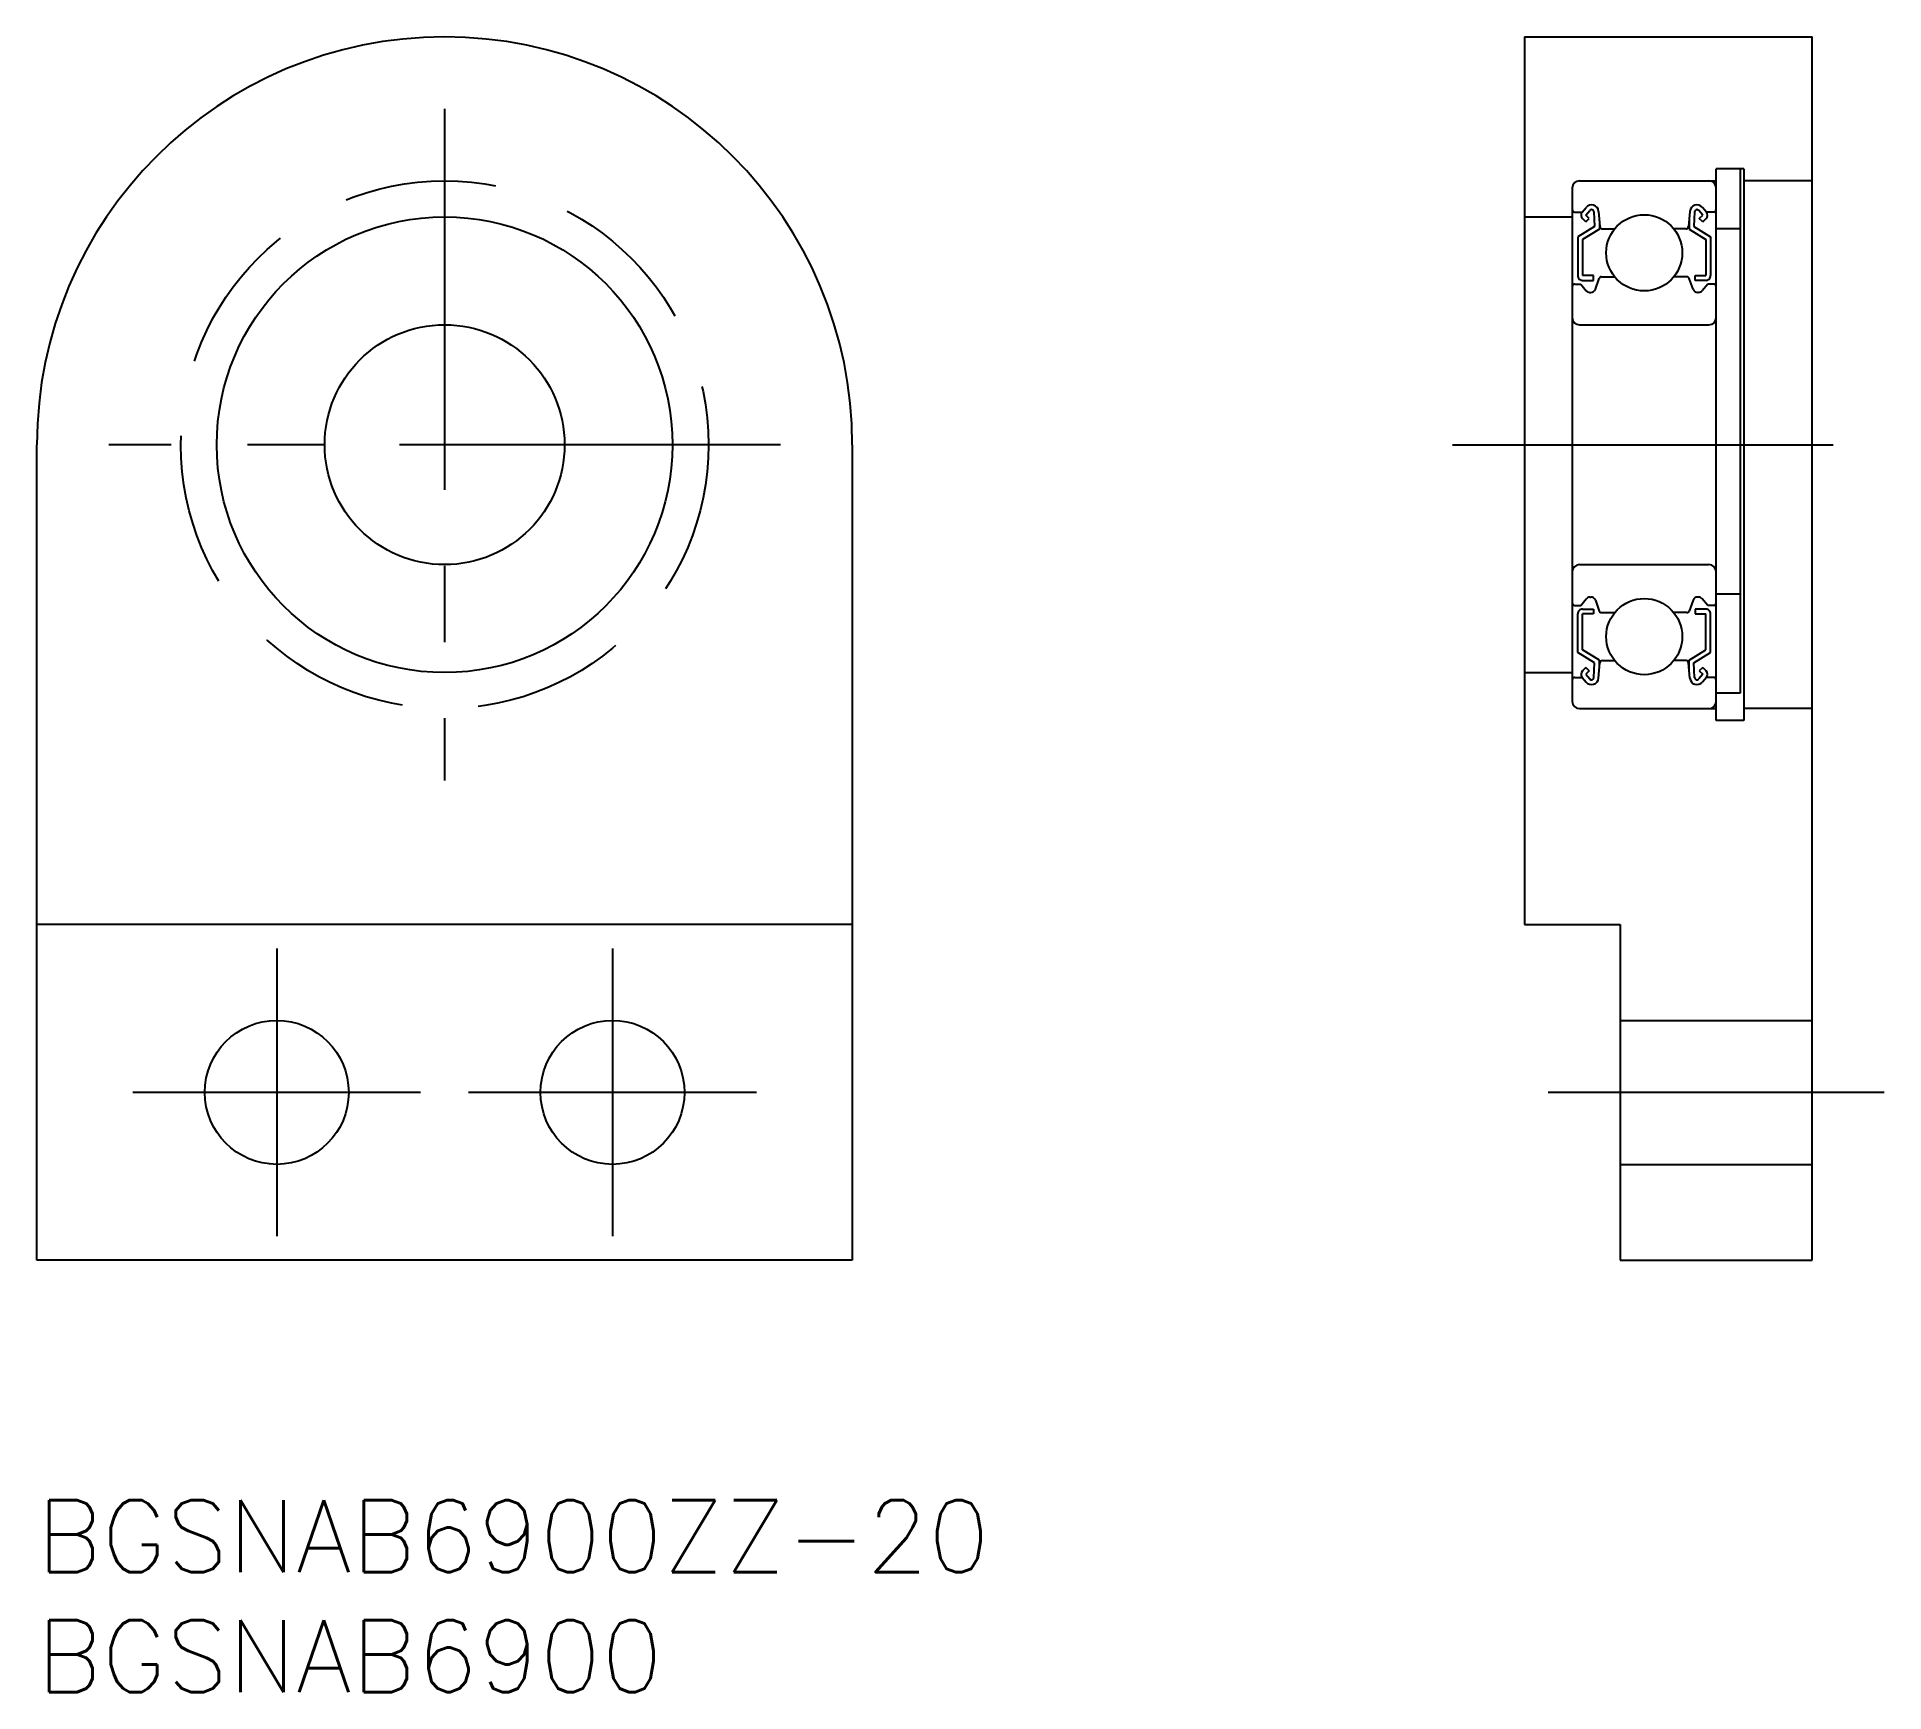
# Model space of a CAD drawing. Extents: x 0 to 77, y -8 to 61.
import ezdxf

# ---------------------------------------------------------------- set-up
doc = ezdxf.new("R2010")
doc.units = 0
doc.header["$LTSCALE"] = 0.5
doc.linetypes.add('CENTER', pattern=[50.8, 31.75, -6.35, 6.35, -6.35])
doc.linetypes.add('DASHED', pattern=[19.05, 12.7, -6.35])
for name, color, linetype in [('MSM_CENTER', 1, 'CENTER'), ('MSM_CONTINUOUS', 7, 'CONTINUOUS'), ('MSM_DASHED', 4, 'DASHED'), ('MSM_PART_NUMBER', 7, 'CONTINUOUS')]:
    doc.layers.add(name, color=color, linetype=linetype)
doc.styles.get("Standard").update_dxf_attribs({"font": 'txt.shx', "height": 3, "bigfont": 'bigfont.shx'})

# ---------------------------------------------------------------- blocks, each defined once
blk = doc.blocks.new('*U4')
at = {"layer": 'MSM_PART_NUMBER'}
blk.add_text('BGSNAB6900ZZ-20', height=3, dxfattribs=at).set_placement((0, -3))
blk = doc.blocks.new('*U5')
at = {"layer": 'MSM_PART_NUMBER'}
blk.add_text('BGSNAB6900', height=3, dxfattribs=at).set_placement((0, -8))

msp = doc.modelspace()

# ---------------------------------------------------------------- linework, layer by layer
at = {"layer": 'MSM_CENTER'}
for p, q in [((17, 58), (17, 30)), ((31, 44), (3, 44)), ((59.024, 44), (77.024, 44)), ((10, 23), (10, 11)), ((24, 23), (24, 11)), ((16, 17), (4, 17)), ((30, 17), (18, 17)), ((77.024, 17), (63.024, 17))]:
    msp.add_line(p, q, dxfattribs=at)
at = {"layer": 'MSM_CONTINUOUS'}
for p, q in [((62.024, 61), (62.024, 24)), ((62.024, 61), (74.024, 61)), ((74.024, 10), (74.024, 61)), ((70.024, 32.5), (70.024, 55.5)), ((71.174, 55.5), (70.024, 55.5)), ((71.024, 55.5), (71.024, 33.644)), ((71.174, 55.5), (71.174, 32.5)), ((64.024, 54.7), (64.024, 33.3)), ((64.324, 55), (70.024, 55)), ((74.024, 55), (71.174, 55)), ((62.024, 53.5), (64.024, 53.5)), ((64.124, 53.7), (64.434, 53.7)), ((64.434, 53.7), (64.596, 53.893)), ((64.587, 53.289), (64.446, 53.43)), ((64.587, 53.571), (64.75, 53.765)), ((64.729, 53.43), (64.587, 53.571)), ((64.587, 53.289), (64.729, 53.43)), ((64.923, 53.71), (64.956, 53.098)), ((65.122, 53.728), (65.177, 53.091)), ((65.156, 53.334), (65.156, 52.987)), ((68.926, 53.728), (68.871, 53.091)), ((68.892, 53.334), (68.892, 52.987)), ((69.125, 53.71), (69.092, 53.098)), ((69.461, 53.571), (69.298, 53.765)), ((69.319, 53.43), (69.461, 53.571)), ((69.461, 53.289), (69.319, 53.43)), ((69.614, 53.7), (69.452, 53.893)), ((69.461, 53.289), (69.602, 53.43)), ((69.924, 53.7), (69.614, 53.7)), ((64.956, 53.098), (64.256, 52.661)), ((64.256, 52.661), (64.256, 51.05)), ((65.156, 52.987), (64.456, 52.55)), ((64.456, 52.55), (64.456, 51.05)), ((65.277, 53), (65.791, 53)), ((68.771, 53), (68.257, 53)), ((68.892, 52.987), (69.592, 52.55)), ((69.092, 53.098), (69.792, 52.661)), ((69.592, 52.55), (69.592, 51.05)), ((69.792, 52.661), (69.792, 51.05)), ((71.024, 53), (70.024, 53)), ((64.906, 51.05), (64.456, 51.05)), ((64.456, 50.85), (64.906, 50.85)), ((64.906, 50.85), (64.906, 51.05)), ((64.985, 50.482), (65.149, 50.934)), ((65.243, 51), (65.791, 51)), ((68.805, 51), (68.257, 51)), ((69.063, 50.482), (68.899, 50.934)), ((69.142, 50.85), (69.142, 51.05)), ((69.142, 51.05), (69.592, 51.05)), ((69.592, 50.85), (69.142, 50.85)), ((64.124, 50.7), (64.374, 50.7)), ((64.374, 50.7), (64.608, 50.421)), ((64.761, 50.35), (64.797, 50.35)), ((69.287, 50.35), (69.251, 50.35)), ((69.674, 50.7), (69.44, 50.421)), ((69.924, 50.7), (69.674, 50.7)), ((64.324, 49), (69.724, 49)), ((0, 10), (0, 44)), ((34, 44), (34, 10)), ((64.324, 39), (69.724, 39)), ((71.024, 37.767), (70.024, 37.767)), ((64.124, 37.3), (64.374, 37.3)), ((64.374, 37.3), (64.608, 37.579)), ((64.456, 37.15), (64.906, 37.15)), ((64.761, 37.65), (64.797, 37.65)), ((64.906, 37.15), (64.906, 36.95)), ((64.985, 37.518), (65.149, 37.066)), ((65.243, 37), (65.791, 37)), ((68.805, 37), (68.257, 37)), ((69.063, 37.518), (68.899, 37.066)), ((69.142, 37.15), (69.142, 36.95)), ((69.592, 37.15), (69.142, 37.15)), ((69.287, 37.65), (69.251, 37.65)), ((69.674, 37.3), (69.44, 37.579)), ((69.924, 37.3), (69.674, 37.3)), ((64.256, 35.339), (64.256, 36.95)), ((64.456, 35.45), (64.456, 36.95)), ((64.906, 36.95), (64.456, 36.95)), ((69.142, 36.95), (69.592, 36.95)), ((69.592, 35.45), (69.592, 36.95)), ((69.792, 35.339), (69.792, 36.95)), ((65.156, 35.013), (64.456, 35.45)), ((68.892, 35.013), (69.592, 35.45)), ((64.956, 34.902), (64.256, 35.339)), ((64.587, 34.711), (64.446, 34.57)), ((64.587, 34.711), (64.729, 34.57)), ((64.923, 34.29), (64.956, 34.902)), ((65.122, 34.272), (65.177, 34.909)), ((65.156, 34.666), (65.156, 35.013)), ((65.277, 35), (65.791, 35)), ((68.771, 35), (68.257, 35)), ((68.926, 34.272), (68.871, 34.909)), ((68.892, 34.666), (68.892, 35.013)), ((69.092, 34.902), (69.792, 35.339)), ((69.125, 34.29), (69.092, 34.902)), ((69.461, 34.711), (69.319, 34.57)), ((69.461, 34.711), (69.602, 34.57)), ((62.024, 34.5), (64.024, 34.5)), ((64.124, 34.3), (64.434, 34.3)), ((64.434, 34.3), (64.596, 34.107)), ((64.729, 34.57), (64.587, 34.429)), ((64.587, 34.429), (64.75, 34.235)), ((69.461, 34.429), (69.298, 34.235)), ((69.319, 34.57), (69.461, 34.429)), ((69.614, 34.3), (69.452, 34.107)), ((69.924, 34.3), (69.614, 34.3)), ((71.024, 33.644), (70.024, 33.644)), ((64.324, 33), (70.024, 33)), ((71.174, 32.5), (70.024, 32.5)), ((74.024, 33), (71.174, 33)), ((34, 24), (0, 24)), ((62.024, 24), (66.024, 24)), ((66.024, 24), (66.024, 10)), ((66.024, 20), (74.024, 20)), ((66.024, 14), (74.024, 14)), ((34, 10), (0, 10)), ((66.024, 10), (74.024, 10))]:
    msp.add_line(p, q, dxfattribs=at)
for centre, radius in [((17, 44), 9.5), ((67.024, 52), 1.587), ((17, 44), 5), ((67.024, 36), 1.587), ((10, 17), 3), ((24, 17), 3)]:
    msp.add_circle(centre, radius, dxfattribs=at)
for centre, radius, start, end in [((17, 44), 17, 0, 180), ((64.324, 54.7), 0.3, 90, 180), ((69.724, 54.7), 0.3, 0, 90), ((64.825, 53.702), 0.298, 5.00354, 140.15449), ((69.223, 53.702), 0.298, 39.84551, 174.99646), ((64.124, 53.8), 0.1, 180.00005, 270.00003), ((64.586, 53.571), 0.199, 139.70868, 225.38903), ((64.826, 53.702), 0.098, 4.54541, 140.18395), ((69.223, 53.702), 0.098, 39.81605, 175.45459), ((69.463, 53.571), 0.199, 314.61097, 40.29132), ((69.924, 53.8), 0.1, 269.99997, 359.99995), ((65.277, 53.1), 0.0996, 184.97066, 270.43018), ((68.772, 53.1), 0.0996, 269.56982, 355.02934), ((64.456, 51.05), 0.2, 179.99308, 270.00695), ((65.243, 50.9), 0.0999, 89.99281, 160.18162), ((68.805, 50.9), 0.0999, 19.81838, 90.00719), ((69.592, 51.05), 0.2, 269.99305, 0.00692), ((64.124, 50.6), 0.1, 90.00978, 179.996), ((64.761, 50.549), 0.199, 220.08651, 270.12599), ((64.797, 50.55), 0.2, 269.97857, 340.16775), ((69.251, 50.55), 0.2, 199.83225, 270.02143), ((69.288, 50.549), 0.199, 269.87401, 319.91349), ((69.924, 50.6), 0.1, 0.004, 89.99022), ((64.324, 49.3), 0.3, 180, 270), ((69.724, 49.3), 0.3, 270, 0), ((64.324, 38.7), 0.3, 90, 180), ((69.724, 38.7), 0.3, 0, 90), ((64.124, 37.4), 0.1, 180.004, 269.99022), ((64.456, 36.95), 0.2, 89.99305, 180.00692), ((64.761, 37.451), 0.199, 89.87401, 139.91349), ((64.797, 37.45), 0.2, 19.83225, 90.02143), ((65.243, 37.1), 0.0999, 199.81838, 270.00719), ((68.805, 37.1), 0.0999, 269.99281, 340.18162), ((69.251, 37.45), 0.2, 89.97857, 160.16775), ((69.288, 37.451), 0.199, 40.08651, 90.12599), ((69.592, 36.95), 0.2, 359.99308, 90.00695), ((69.924, 37.4), 0.1, 270.00978, 359.996), ((65.277, 34.9), 0.0996, 89.56982, 175.02934), ((68.772, 34.9), 0.0996, 4.97066, 90.43018), ((64.124, 34.2), 0.1, 89.99997, 179.99995), ((64.586, 34.429), 0.199, 134.61097, 220.29132), ((64.825, 34.298), 0.298, 219.84551, 354.99646), ((64.826, 34.298), 0.098, 219.81605, 355.45459), ((69.223, 34.298), 0.298, 185.00354, 320.15449), ((69.223, 34.298), 0.098, 184.54541, 320.18395), ((69.463, 34.429), 0.199, 319.70868, 45.38903), ((69.924, 34.2), 0.1, 0.00005, 90.00003), ((64.324, 33.3), 0.3, 180, 270), ((69.724, 33.3), 0.3, 270, 0)]:
    msp.add_arc(centre, radius, start, end, dxfattribs=at)
at = {"layer": 'MSM_DASHED'}
msp.add_circle((17, 44), 11, dxfattribs=at)

# ---------------------------------------------------------------- block references
at = {"layer": 'MSM_CONTINUOUS'}
for name in ['*U4', '*U5']:
    msp.add_blockref(name, (0, 0), dxfattribs=at)

doc.saveas('drawing.dxf')
